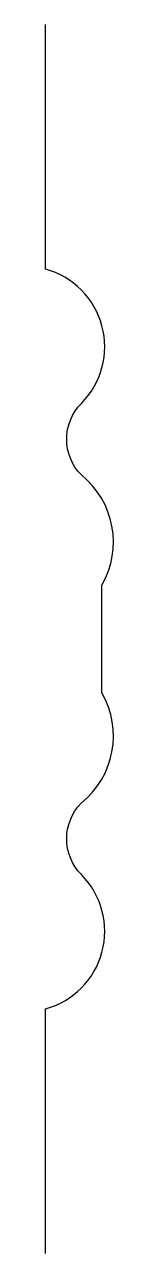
# Model space of a CAD drawing. Extents: x -50 to -22, y 0 to 503.
import ezdxf

# ---------------------------------------------------------------- set-up
doc = ezdxf.new("R2010")
doc.units = 0
doc.layers.add('LAYER_1', color=7, linetype='CONTINUOUS')

msp = doc.modelspace()

# ---------------------------------------------------------------- linework, layer by layer
at = {"layer": 'LAYER_1'}
msp.add_lwpolyline([(-50, 0), (-50, 100, 0.576729), (-35.29, 154.9, -0.41158), (-35.29, 184.19, 0.370255), (-26.81, 229.25), (-26.81, 273.25, 0.370255), (-35.29, 318.32, -0.41158), (-35.29, 347.6, 0.576729), (-50, 402.51), (-50, 502.51)], format="xyb", dxfattribs=at)

doc.saveas('drawing.dxf')
